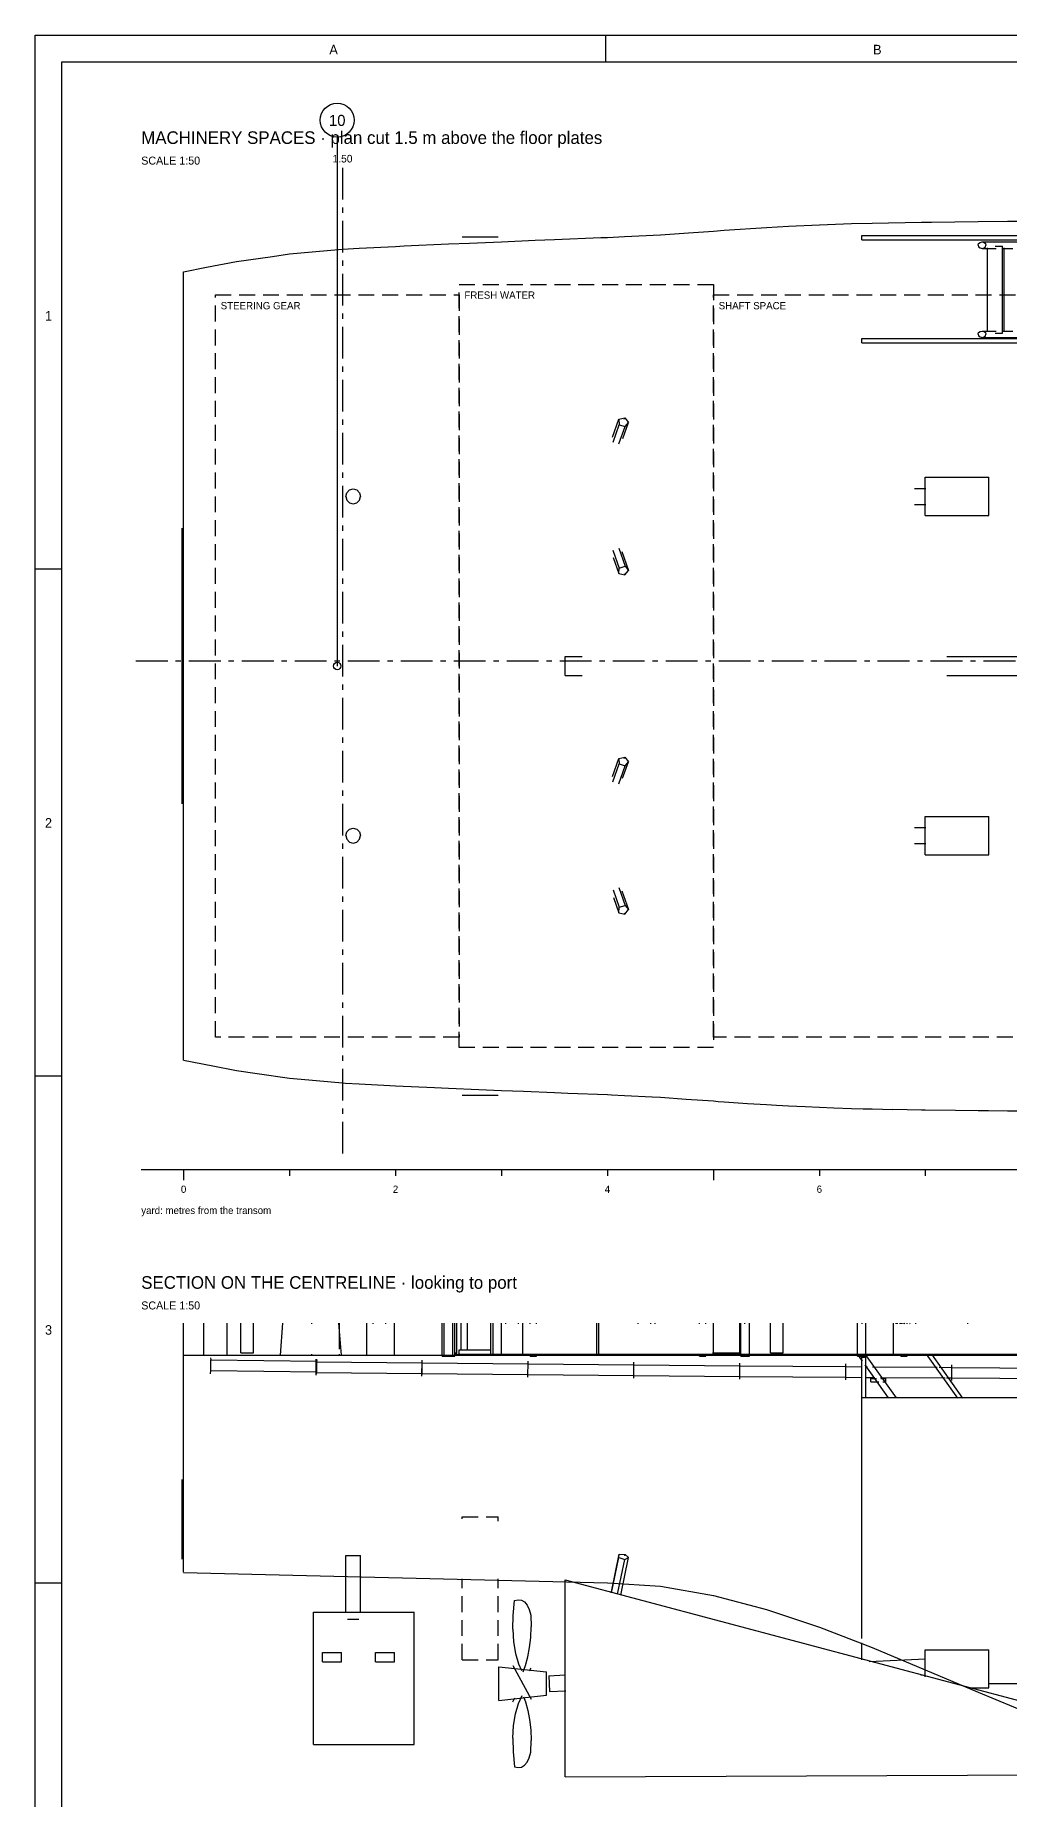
# Model space of a CAD drawing. Extents: x 5 to 836, y 5 to 589.
# Drawn here: x 5 to 188.9, y 256.1 to 589 of the extents above; entities that cross this region are included whole.
import ezdxf
from ezdxf.enums import TextEntityAlignment as Align

# ---------------------------------------------------------------- set-up
doc = ezdxf.new("R2010")
doc.units = 0
doc.linetypes.add('CENTER', pattern=[10, 6, -1.5, 1, -1.5])
doc.linetypes.add('DASHED', pattern=[4.5, 3, -1.5])
for name, color, linetype in [('CENTRE', 4, 'CENTER'), ('CHECK', 40, 'CONTINUOUS'), ('CHECK-TEXT', 40, 'CONTINUOUS'), ('CUT', 7, 'CONTINUOUS'), ('DETAIL', 8, 'CONTINUOUS'), ('DIM', 3, 'CONTINUOUS'), ('FRAME', 7, 'CONTINUOUS'), ('GA', 4, 'DASHED'), ('GA-TEXT', 4, 'CONTINUOUS'), ('MARKING', 4, 'DASHED'), ('OUTLINE', 7, 'CONTINUOUS'), ('TEXT', 7, 'CONTINUOUS'), ('THIN', 7, 'CONTINUOUS')]:
    doc.layers.add(name, color=color, linetype=linetype)

msp = doc.modelspace()

# ---------------------------------------------------------------- linework, layer by layer
at = {"layer": 'CENTRE'}
for p, q in [((63, 564), (63, 377)), ((24, 471), (742, 471))]:
    msp.add_line(p, q, dxfattribs=at)
at = {"layer": 'CHECK'}
msp.add_line((62, 569.8), (62, 470), dxfattribs=at)
for centre, radius in [((62, 573), 3.2), ((62, 470), 0.7)]:
    msp.add_circle(centre, radius, dxfattribs=at)
at = {"layer": 'CUT'}
for p, q in [((135.03, 552.25), (143, 552.73)), ((143, 552.73), (147.16, 553.01)), ((147.16, 553.01), (153, 553.24)), ((153, 553.24), (159.09, 553.48)), ((159.09, 553.48), (163, 553.56)), ((163, 553.56), (172.3, 553.76)), ((172.3, 553.76), (173, 553.76)), ((173, 553.76), (174.19, 553.77)), ((174.19, 553.77), (183, 553.86)), ((183, 553.86), (188.52, 553.9)), ((188.52, 553.9), (193, 553.92)), ((74.63, 549.25), (83, 549.63)), ((83, 549.63), (86.99, 549.8)), ((85.6, 550.95), (92.4, 550.95)), ((86.99, 549.8), (93, 550.06)), ((93, 550.06), (99.36, 550.32)), ((99.36, 550.32), (103, 550.47)), ((103, 550.47), (111.75, 550.82)), ((111.75, 550.82), (113, 550.87)), ((113, 550.87), (116.2, 551.05)), ((116.2, 551.05), (123, 551.32)), ((123, 551.32), (128.29, 551.71)), ((128.29, 551.71), (133, 552.05)), ((133, 552.05), (135.03, 552.25)), ((161, 550.4), (161, 551.2)), ((161, 551.2), (203, 551.2)), ((161, 550.4), (203, 550.4)), ((182.97, 549.4), (183.07, 549.7)), ((182.97, 549.4), (183.07, 549.1)), ((183.07, 549.7), (183.34, 549.92)), ((183.34, 549.92), (183.71, 550)), ((183.71, 550), (184.08, 549.92)), ((184.08, 549.92), (184.35, 549.7)), ((184.35, 549.7), (184.45, 549.4)), ((184.35, 549.1), (184.45, 549.4)), ((37.34, 545.23), (43, 546.32)), ((43, 546.32), (49.77, 547.29)), ((49.77, 547.29), (53, 547.75)), ((53, 547.75), (62.23, 548.59)), ((62.23, 548.59), (63, 548.66)), ((63, 548.66), (66.11, 548.85)), ((66.11, 548.85), (73, 549.18)), ((73, 549.18), (74.63, 549.25)), ((183.07, 549.1), (183.34, 548.88)), ((183.34, 548.88), (183.71, 548.8)), ((183.71, 548.8), (184.08, 548.88)), ((184.08, 548.88), (184.35, 549.1)), ((33, 544.39), (37.34, 545.23)), ((33, 395.61), (33, 544.39)), ((182.97, 532.6), (183.07, 532.9)), ((183.07, 532.9), (183.34, 533.12)), ((183.34, 533.12), (183.71, 533.2)), ((183.71, 533.2), (184.08, 533.12)), ((184.08, 533.12), (184.35, 532.9)), ((184.35, 532.9), (184.45, 532.6)), ((161, 531), (161, 531.8)), ((161, 531.8), (203, 531.8)), ((161, 531), (203, 531)), ((182.97, 532.6), (183.07, 532.3)), ((183.07, 532.3), (183.34, 532.08)), ((183.34, 532.08), (183.71, 532)), ((183.71, 532), (184.08, 532.08)), ((184.08, 532.08), (184.35, 532.3)), ((184.35, 532.3), (184.45, 532.6)), ((32.74, 444), (32.74, 496)), ((33, 395.61), (38.53, 394.55)), ((38.53, 394.55), (43, 393.68)), ((43, 393.68), (46.88, 393.13)), ((46.88, 393.13), (53, 392.25)), ((53, 392.25), (55.22, 392.05)), ((55.22, 392.05), (63, 391.34)), ((63, 391.34), (63.53, 391.31)), ((63.53, 391.31), (66.11, 391.15)), ((66.11, 391.15), (71.92, 390.87)), ((71.92, 390.87), (73, 390.82)), ((73, 390.82), (80.34, 390.49)), ((80.34, 390.49), (83, 390.37)), ((83, 390.37), (88.75, 390.12)), ((88.75, 390.12), (93, 389.94)), ((93, 389.94), (97.14, 389.76)), ((97.14, 389.76), (103, 389.53)), ((103, 389.53), (105.51, 389.42)), ((85.6, 389.05), (92.4, 389.05)), ((105.51, 389.42), (113, 389.13)), ((113, 389.13), (113.78, 389.08)), ((113.78, 389.08), (116.2, 388.95)), ((116.2, 388.95), (121.45, 388.73)), ((121.45, 388.73), (123, 388.68)), ((123, 388.68), (127.87, 388.3)), ((127.87, 388.3), (133, 387.95)), ((133, 387.95), (133.92, 387.85)), ((133.92, 387.85), (135.03, 387.75)), ((135.03, 387.75), (139.43, 387.47)), ((139.43, 387.47), (143, 387.27)), ((143, 387.27), (144.93, 387.13)), ((144.93, 387.13), (147.16, 386.99)), ((147.16, 386.99), (150.3, 386.86)), ((150.3, 386.86), (153, 386.76)), ((153, 386.76), (155.73, 386.64)), ((155.73, 386.64), (159.09, 386.52)), ((159.09, 386.52), (161.25, 386.47)), ((161.25, 386.47), (163, 386.44)), ((163, 386.44), (166.86, 386.35)), ((166.85, 386.36), (172.29, 386.26)), ((172.3, 386.24), (172.71, 386.24)), ((172.71, 386.24), (173, 386.24)), ((173, 386.24), (178.68, 386.18)), ((178.68, 386.18), (183, 386.14)), ((183, 386.14), (184.95, 386.12)), ((184.95, 386.12), (188.52, 386.1)), ((188.52, 386.1), (191.47, 386.09)), ((33, 299.07), (33, 346)), ((51.27, 340), (51.75, 346)), ((62.25, 346), (62.73, 340)), ((33, 340), (723, 340)), ((84.2, 340.16), (283.8, 340.16)), ((84.2, 340.06), (84.2, 340.16)), ((84.2, 340.06), (283.8, 340.06)), ((32.74, 301.5), (32.74, 316.5)), ((33, 299), (113, 297)), ((105, 297.6), (193, 274.21)), ((105, 260.4), (105, 297.6)), ((113, 297), (123, 296.38)), ((123, 296.38), (133, 294.64)), ((133, 294.64), (143, 292)), ((143, 292), (153, 288.65)), ((153, 288.65), (163, 284.79)), ((163, 284.79), (173, 280.63)), ((173, 280.63), (183, 276.37)), ((183, 276.37), (193, 272.21)), ((105, 260.4), (243, 261))]:
    msp.add_line(p, q, dxfattribs=at)
at = {"layer": 'DETAIL'}
for p, q in [((184.74, 533.08), (184.74, 548.92)), ((186.21, 549.2), (187.54, 549.2)), ((187.54, 532.8), (187.54, 549.2)), ((187.89, 533.08), (187.89, 548.92)), ((33, 395.61), (33, 544.39)), ((186.21, 532.8), (187.54, 532.8)), ((180.95, 531), (203, 531)), ((181.23, 531.8), (203, 531.8)), ((113.96, 513.15), (115.18, 516.55)), ((115.18, 516.55), (116.26, 516.81)), ((115.18, 516.55), (115.23, 515.53)), ((116.17, 516.55), (116.26, 516.81)), ((116.26, 516.81), (116.98, 515.95)), ((114.06, 512.26), (115.23, 515.53)), ((115.18, 511.89), (116.35, 515.16)), ((115.23, 515.53), (116.35, 515.16)), ((115.91, 512.94), (116.98, 515.95)), ((116.35, 515.16), (116.98, 515.95)), ((63.6, 502), (63.79, 502.7)), ((63.79, 502.7), (64.3, 503.21)), ((64.3, 503.21), (65, 503.4)), ((65, 503.4), (65.7, 503.21)), ((65.7, 503.21), (66.21, 502.7)), ((66.21, 502.7), (66.4, 502)), ((173, 498.4), (173, 505.6)), ((185, 498.4), (185, 505.6)), ((63.6, 502), (63.79, 501.3)), ((63.79, 501.3), (64.3, 500.79)), ((64.3, 500.79), (65, 500.6)), ((65, 500.6), (65.7, 500.79)), ((65.7, 500.79), (66.21, 501.3)), ((66.21, 501.3), (66.4, 502)), ((114.02, 491.87), (115.23, 488.47)), ((114.1, 490.46), (115.18, 487.45)), ((115.13, 492.24), (116.35, 488.84)), ((115.72, 491.58), (116.98, 488.05)), ((115.18, 487.45), (115.23, 488.47)), ((115.18, 487.45), (116.26, 487.19)), ((115.23, 488.47), (116.35, 488.84)), ((116.17, 487.45), (116.26, 487.19)), ((116.26, 487.19), (116.98, 488.05)), ((116.35, 488.84), (116.98, 488.05)), ((105, 471.8), (108.22, 471.8)), ((105, 468.2), (105, 471.8)), ((177.05, 471.8), (201.94, 471.8)), ((105, 468.2), (108.22, 468.2)), ((177.05, 468.2), (201.94, 468.2)), ((115.18, 452.55), (116.26, 452.81)), ((116.17, 452.55), (116.26, 452.81)), ((116.26, 452.81), (116.98, 451.95)), ((113.96, 449.15), (115.18, 452.55)), ((114.02, 448.13), (115.23, 451.53)), ((115.13, 447.76), (116.35, 451.16)), ((115.18, 452.55), (115.23, 451.53)), ((115.23, 451.53), (116.35, 451.16)), ((115.86, 448.81), (116.98, 451.95)), ((116.35, 451.16), (116.98, 451.95)), ((173, 434.4), (173, 441.6)), ((185, 434.4), (185, 441.6)), ((63.6, 438), (63.79, 438.7)), ((63.6, 438), (63.79, 437.3)), ((63.79, 438.7), (64.3, 439.21)), ((63.79, 437.3), (64.3, 436.79)), ((64.3, 439.21), (65, 439.4)), ((64.3, 436.79), (65, 436.6)), ((65, 439.4), (65.7, 439.21)), ((65, 436.6), (65.7, 436.79)), ((65.7, 439.21), (66.21, 438.7)), ((65.7, 436.79), (66.21, 437.3)), ((66.21, 438.7), (66.4, 438)), ((66.21, 437.3), (66.4, 438)), ((114.06, 427.74), (115.23, 424.47)), ((114.15, 426.33), (115.18, 423.45)), ((115.13, 428.24), (116.35, 424.84)), ((115.72, 427.58), (116.98, 424.05)), ((115.18, 423.45), (115.23, 424.47)), ((115.18, 423.45), (116.26, 423.19)), ((115.23, 424.47), (116.35, 424.84)), ((116.17, 423.45), (116.26, 423.19)), ((116.26, 423.19), (116.98, 424.05)), ((116.35, 424.84), (116.98, 424.05)), ((33, 299.02), (33, 346)), ((43.8, 340.4), (43.8, 346)), ((46.2, 340.4), (46.2, 346)), ((68.8, 345.86), (68.8, 346)), ((71.2, 345.86), (71.2, 346)), ((81.8, 339.8), (81.8, 346)), ((82.2, 340), (82.2, 346)), ((83.8, 340), (83.8, 346)), ((84.2, 339.8), (84.2, 346)), ((84.6, 340.4), (84.6, 346)), ((85.4, 341), (85.4, 346)), ((86.6, 341), (86.6, 346)), ((91, 340), (91, 346)), ((91.4, 340), (91.4, 346)), ((93, 340), (93, 346)), ((93.8, 345.86), (93.8, 346)), ((96.2, 345.86), (96.2, 346)), ((97, 340), (97, 346)), ((98.4, 345.86), (98.4, 346)), ((99.6, 345.86), (99.6, 346)), ((111, 340), (111, 346)), ((111.4, 340), (111.4, 346)), ((118.8, 345.86), (118.8, 346)), ((121.2, 345.86), (121.2, 346)), ((122, 345.86), (122, 346)), ((130.4, 345.86), (130.4, 346)), ((131.6, 345.86), (131.6, 346)), ((133, 340), (133, 346)), ((138, 340), (138, 346)), ((138.2, 339.8), (138.2, 346)), ((138.92, 345.86), (138.92, 346)), ((139.8, 339.8), (139.8, 346)), ((143.8, 340.4), (143.8, 346)), ((146.2, 340.4), (146.2, 346)), ((160.2, 339.8), (160.2, 346)), ((161.08, 345.86), (161.08, 346)), ((161.8, 339.8), (161.8, 346)), ((167, 340), (167, 346)), ((167.5, 345.86), (167.5, 346)), ((167.75, 345.86), (167.75, 346)), ((168.25, 345.86), (168.25, 346)), ((168.4, 345.86), (168.4, 346)), ((168.5, 345.86), (168.5, 346)), ((168.8, 345.86), (168.8, 346)), ((169.6, 345.86), (169.6, 346)), ((171.2, 345.86), (171.2, 346)), ((181, 345.86), (181, 346)), ((33, 340), (160.64, 340)), ((43.8, 340.4), (46.2, 340.4)), ((81.8, 339.8), (84.2, 339.8)), ((84.07, 340.4), (84.6, 340.4)), ((85, 341), (91, 341)), ((85, 340), (85, 341)), ((98.4, 339.8), (98.4, 340.08)), ((98.4, 339.8), (99.6, 339.8)), ((99.6, 339.8), (99.6, 340.08)), ((130.4, 339.8), (130.4, 340.08)), ((130.4, 339.8), (131.6, 339.8)), ((131.6, 339.8), (131.6, 340.08)), ((132.85, 340.4), (138, 340.4)), ((138.2, 339.8), (139.8, 339.8)), ((143.8, 340.4), (146.2, 340.4)), ((160.2, 339.8), (161.8, 339.8)), ((160.51, 339.65), (161, 340)), ((161, 286.53), (161, 339.6)), ((161, 339.6), (161.8, 339.6)), ((161.08, 340), (722, 340)), ((161.8, 332), (161.8, 339.6)), ((167.5, 340), (167.5, 340.14)), ((167.75, 340), (167.75, 340.14)), ((168.25, 340), (168.25, 340.14)), ((168.4, 339.8), (168.4, 340.08)), ((168.4, 339.8), (169.6, 339.8)), ((168.5, 340), (168.5, 340.14)), ((169.6, 339.8), (169.6, 340.08)), ((181, 340), (181, 340.14)), ((38.05, 336.45), (38.13, 337.08)), ((38.09, 339.45), (38.14, 339.08)), ((38.13, 337.08), (38.14, 339.08)), ((38.13, 337.08), (58.13, 336.86)), ((38.14, 339.08), (58.14, 338.86)), ((57.99, 336.22), (58, 336.73)), ((58, 336.73), (58.02, 338.73)), ((58, 336.73), (78, 336.52)), ((58.02, 338.73), (58.02, 339.22)), ((58.02, 338.73), (78.02, 338.52)), ((58.05, 336.23), (58.13, 336.86)), ((58.09, 339.22), (58.14, 338.86)), ((58.13, 336.86), (58.14, 338.86)), ((77.99, 336.01), (78.01, 339.01)), ((77.99, 336.02), (78, 336.52)), ((77.99, 336.51), (97.99, 336.32)), ((78, 336.52), (78.02, 338.52)), ((78.01, 338.51), (98.01, 338.32)), ((78.02, 338.52), (78.02, 339.02)), ((97.99, 335.82), (98.01, 338.82)), ((97.99, 336.32), (117.99, 336.14)), ((98.01, 338.32), (118.01, 338.14)), ((117.99, 335.64), (118.01, 338.64)), ((118.01, 338.14), (138.01, 337.97)), ((137.99, 335.47), (138.01, 338.47)), ((138.01, 337.97), (158.01, 337.81)), ((157.99, 335.31), (158.01, 338.31)), ((158.01, 337.81), (158.01, 338.31)), ((158.01, 337.81), (161.08, 337.79)), ((161.64, 337.79), (162.06, 337.78)), ((163.04, 337.78), (175.21, 337.69)), ((175.63, 337.69), (178.01, 337.67)), ((177.99, 335.17), (178.01, 338.17)), ((178.01, 337.67), (198.01, 337.54)), ((117.99, 336.14), (137.99, 335.97)), ((137.99, 335.97), (157.99, 335.81)), ((157.99, 335.31), (157.99, 335.81)), ((157.99, 335.81), (161.07, 335.79)), ((161.63, 335.79), (163.45, 335.77)), ((162.74, 335.57), (163.81, 335.57)), ((162.74, 334.97), (162.74, 335.57)), ((162.74, 334.97), (164.21, 334.97)), ((164.57, 335.77), (176.73, 335.68)), ((164.61, 335.57), (165.54, 335.57)), ((165.01, 334.97), (165.54, 334.97)), ((165.54, 334.97), (165.54, 335.57)), ((177.01, 335.68), (177.99, 335.67)), ((177.99, 335.67), (197.99, 335.54)), ((161, 332), (554.2, 332)), ((63.6, 302.15), (66.4, 302.15)), ((113.75, 295.29), (115.23, 302.41)), ((113.78, 295.11), (115.18, 301.83)), ((114.89, 294.87), (116.26, 301.45)), ((115.18, 301.83), (115.23, 302.41)), ((115.18, 301.83), (116.26, 301.45)), ((115.23, 302.41), (116.35, 302.39)), ((115.5, 294.67), (116.98, 301.8)), ((116.26, 301.45), (116.98, 301.8)), ((116.29, 302.12), (116.35, 302.39)), ((116.35, 302.39), (116.98, 301.8)), ((105, 260.4), (105, 297.6)), ((105, 297.6), (193, 274.21)), ((57.5, 291.5), (76.5, 291.5)), ((57.5, 266.5), (57.5, 291.5)), ((63.92, 290.15), (66.08, 290.15)), ((76.5, 266.5), (76.5, 291.5)), ((59.2, 283.9), (62.8, 283.9)), ((59.2, 282.1), (59.2, 283.9)), ((62.8, 282.1), (62.8, 283.9)), ((69.2, 282.1), (69.2, 283.9)), ((69.2, 283.9), (72.8, 283.9)), ((72.8, 282.1), (72.8, 283.9)), ((161, 282.48), (161, 285.69)), ((173, 279.28), (173, 284.4)), ((185, 277.2), (185, 284.4)), ((59.2, 282.1), (62.8, 282.1)), ((69.2, 282.1), (72.8, 282.1)), ((92.5, 274.8), (92.5, 281.2)), ((101.5, 275.8), (101.5, 280.2)), ((101.93, 279.5), (102.07, 276.51)), ((184.86, 278), (203, 278)), ((57.5, 266.5), (76.5, 266.5)), ((105, 260.4), (243, 261))]:
    msp.add_line(p, q, dxfattribs=at)
at = {"layer": 'DIM'}
for p, q in [((25, 375), (741, 375)), ((33, 375), (33, 373)), ((53, 375), (53, 373.8)), ((73, 375), (73, 373.8)), ((93, 375), (93, 373.8)), ((113, 375), (113, 373.8)), ((133, 375), (133, 373)), ((153, 375), (153, 373.8)), ((173, 375), (173, 373.8))]:
    msp.add_line(p, q, dxfattribs=at)
at = {"layer": 'FRAME'}
for p, q in [((10, 584), (831, 584)), ((10, 10), (10, 584))]:
    msp.add_line(p, q, dxfattribs=at)
at = {"layer": 'GA'}
for p, q in [((39, 540), (85, 540)), ((39, 400), (39, 540)), ((85, 542), (133, 542)), ((85, 398), (85, 542)), ((85, 540), (85, 400)), ((133, 542), (133, 398)), ((133, 540), (203, 540)), ((133, 400), (133, 540)), ((85, 400), (39, 400)), ((203, 400), (133, 400)), ((133, 398), (85, 398))]:
    msp.add_line(p, q, dxfattribs=at)
at = {"layer": 'MARKING'}
for p, q in [((85.6, 550.95), (92.4, 550.95)), ((32.74, 444), (32.74, 496)), ((85.6, 389.05), (92.4, 389.05)), ((84.2, 340.16), (98.48, 340.16)), ((84.2, 340.06), (84.2, 340.16)), ((84.2, 340.06), (98.48, 340.06)), ((99.46, 340.16), (130.53, 340.16)), ((99.46, 340.06), (130.53, 340.06)), ((131.37, 340.16), (138.23, 340.16)), ((131.37, 340.06), (138.23, 340.06)), ((138.6, 340.16), (161.4, 340.16)), ((138.6, 340.08), (138.6, 340.16)), ((138.6, 340.08), (161.4, 340.08)), ((139.63, 340.06), (160.2, 340.06)), ((161.4, 340.08), (161.4, 340.16)), ((161.6, 340.16), (168.46, 340.16)), ((161.6, 340.06), (168.46, 340.06)), ((169, 340), (173.61, 340)), ((169.44, 340.16), (250.49, 340.16)), ((169.44, 340.06), (250.49, 340.06)), ((174.17, 340), (213, 340)), ((32.74, 301.5), (32.74, 316.5)), ((85.6, 309.5), (92.4, 309.5)), ((85.6, 309.08), (85.6, 309.5)), ((92.4, 308.66), (92.4, 309.5)), ((85.6, 282.5), (85.6, 297.75)), ((92.4, 282.5), (92.4, 297.75)), ((85.6, 282.5), (92.4, 282.5))]:
    msp.add_line(p, q, dxfattribs=at)
at = {"layer": 'OUTLINE'}
for p, q in [((183.71, 550), (203.89, 550)), ((183.71, 548.8), (186.35, 548.8)), ((187.47, 548.8), (189.55, 548.8)), ((183.71, 533.2), (186.35, 533.2)), ((187.47, 533.2), (189.55, 533.2)), ((183.71, 532), (205, 532)), ((170.97, 503.5), (173.07, 503.5)), ((173, 505.6), (185, 505.6)), ((170.97, 500.5), (173.07, 500.5)), ((173, 498.4), (185, 498.4)), ((170.97, 439.5), (173.07, 439.5)), ((173, 441.6), (185, 441.6)), ((170.97, 436.5), (173.07, 436.5)), ((173, 434.4), (185, 434.4)), ((33, 340), (33, 346)), ((36.8, 340), (36.8, 346)), ((41.2, 340), (41.2, 346)), ((57.2, 345.86), (57.2, 346)), ((62.4, 341.12), (62.4, 346)), ((67.6, 340), (67.6, 346)), ((72.8, 340), (72.8, 346)), ((169.03, 346), (169.11, 345.89)), ((170.01, 346), (170.09, 345.89)), ((57.2, 340), (57.2, 340.14)), ((62.4, 340), (62.4, 340.14)), ((91, 340), (91.4, 340)), ((111, 340), (111.4, 340)), ((160.51, 339.65), (161.08, 338.85)), ((160.58, 339.7), (161, 340)), ((161.65, 340.12), (167.47, 331.91)), ((163, 340), (173.69, 340)), ((173.16, 340.18), (179.07, 331.84)), ((174.14, 340.18), (180.05, 331.85)), ((174.25, 340), (213, 340)), ((161.56, 338.17), (166.01, 331.9)), ((63.6, 291.41), (63.6, 302.15)), ((66.4, 291.41), (66.4, 302.15)), ((95.18, 290.87), (95.43, 293.68)), ((95.43, 293.68), (96.13, 293.83)), ((96.13, 293.83), (96.77, 293.74)), ((96.77, 293.74), (97.33, 293.41)), ((97.33, 293.41), (97.82, 292.83)), ((95.13, 288.27), (95.18, 290.87)), ((97.82, 292.83), (98.23, 292.01)), ((98.23, 292.01), (98.57, 290.94)), ((98.57, 290.94), (98.6, 288.74)), ((95.13, 288.27), (95.29, 285.88)), ((98.31, 284.79), (98.52, 286.69)), ((98.52, 286.69), (98.6, 288.74)), ((95.29, 285.88), (95.66, 283.71)), ((95.66, 283.71), (96.23, 281.75)), ((97.55, 281.44), (97.99, 283.04)), ((97.99, 283.04), (98.31, 284.79)), ((173, 284.4), (185, 284.4)), ((92.5, 281.2), (101.5, 280.2)), ((95.13, 281.41), (98.6, 275.07)), ((96.23, 281.75), (96.78, 280.5)), ((97.09, 280.24), (97.55, 281.44)), ((98.31, 280.4), (98.6, 280.93)), ((101.93, 279.5), (105.01, 279.64)), ((162.4, 282.19), (173.02, 282.66)), ((172.17, 279.62), (173.01, 279.65)), ((101.93, 279.5), (102.07, 276.5)), ((102.07, 276.5), (105.14, 276.64)), ((181.23, 277.2), (185, 277.2)), ((92.5, 274.8), (101.5, 275.8)), ((95.13, 274.59), (95.55, 275.35)), ((95.66, 272.29), (96.23, 274.25)), ((96.23, 274.25), (96.89, 275.75)), ((97.18, 275.52), (97.55, 274.56)), ((97.55, 274.56), (97.99, 272.96)), ((95.13, 267.73), (95.29, 270.12)), ((95.29, 270.12), (95.66, 272.29)), ((97.99, 272.96), (98.31, 271.21)), ((98.31, 271.21), (98.52, 269.31)), ((95.13, 267.73), (95.18, 265.13)), ((98.52, 269.31), (98.6, 267.26)), ((98.57, 265.06), (98.6, 267.26)), ((95.18, 265.13), (95.43, 262.32)), ((97.33, 262.59), (97.82, 263.17)), ((97.82, 263.17), (98.23, 263.99)), ((98.23, 263.99), (98.57, 265.06)), ((95.43, 262.32), (96.13, 262.17)), ((96.13, 262.17), (96.77, 262.26)), ((96.77, 262.26), (97.33, 262.59))]:
    msp.add_line(p, q, dxfattribs=at)
at = {"layer": 'THIN'}
for p, q in [((5, 589), (836, 589)), ((5, 5), (5, 589)), ((112.63, 589), (112.63, 584)), ((5, 488.33), (10, 488.33)), ((5, 392.67), (10, 392.67)), ((5, 297), (10, 297))]:
    msp.add_line(p, q, dxfattribs=at)

# ---------------------------------------------------------------- texts
at = {"layer": 'CHECK-TEXT'}
msp.add_text('10', height=2.09, dxfattribs=at).set_placement((62, 571.9), align=Align.CENTER)
at = {"layer": 'GA-TEXT'}
for s, p in [('FRESH WATER', (86, 539.3)), ('STEERING GEAR', (40, 537.3)), ('SHAFT SPACE', (134, 537.3))]:
    msp.add_text(s, height=1.37, dxfattribs=at).set_placement(p)
at = {"layer": 'TEXT'}
for s, height, p in [('A', 1.8, (61.31, 585.4)), ('B', 1.8, (163.94, 585.4)), ('1.50', 1.44, (63, 565)), ('1', 1.8, (7.5, 535.17)), ('2', 1.8, (7.5, 439.5)), ('0', 1.37, (33, 370.6)), ('2', 1.37, (73, 370.6)), ('4', 1.37, (113, 370.6)), ('6', 1.37, (153, 370.6)), ('3', 1.8, (7.5, 343.83))]:
    msp.add_text(s, height=height, dxfattribs=at).set_placement(p, align=Align.CENTER)
for s, height, p in [('MACHINERY SPACES · plan cut 1.5 m above the floor plates', 2.38, (25, 568.5)), ('SCALE 1:50', 1.51, (25, 564.6)), ('yard: metres from the transom', 1.37, (25, 366.6)), ('SECTION ON THE CENTRELINE · looking to port', 2.38, (25, 352.5)), ('SCALE 1:50', 1.51, (25, 348.6))]:
    msp.add_text(s, height=height, dxfattribs=at).set_placement(p)

doc.saveas('drawing.dxf')
